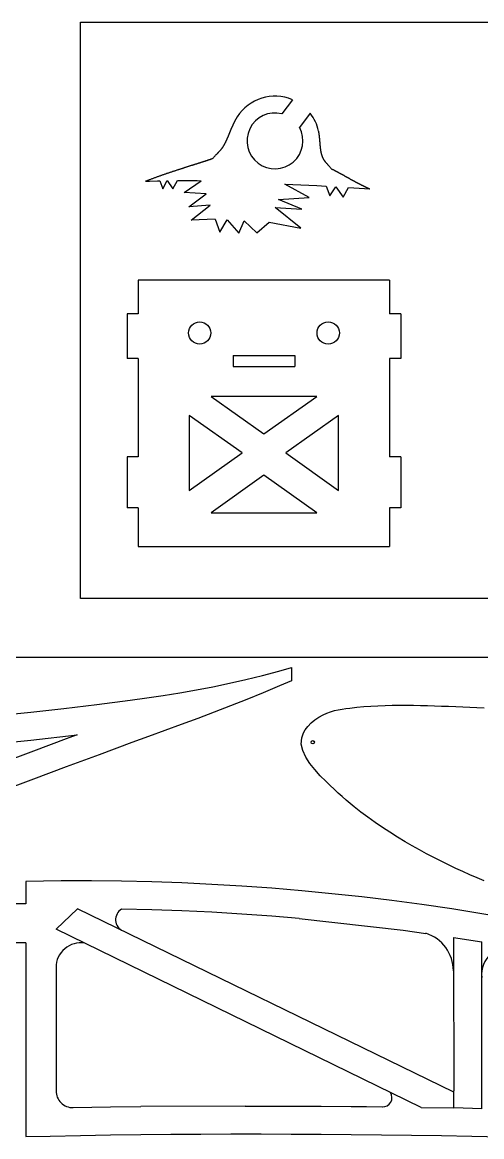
# Model space of a CAD drawing. Header units: inches. Extents: x 33 to 1703, y 106 to 883.
# Drawn here: x 395.2 to 477.4, y 639.7 to 839.1 of the extents above; entities that cross this region are included whole.
import ezdxf

# ---------------------------------------------------------------- set-up
doc = ezdxf.new("R2010")
doc.units = ezdxf.units.IN
doc.header["$MEASUREMENT"] = 0
doc.layers.add('7', color=7, linetype='Continuous')
doc.layers.add('LAYER01', color=7, linetype='Continuous')

msp = doc.modelspace()

# ---------------------------------------------------------------- linework, layer by layer
at = {"color": 2}
for p, q in [((443.53, 825.25), (441.61, 822.73)), ((446.7, 822.82), (444.78, 820.3)), ((419.82, 810.76), (420.33, 809.28)), ((419.82, 810.76), (420.33, 809.28)), ((420.33, 809.28), (421.11, 810.79)), ((420.33, 809.28), (421.11, 810.79)), ((421.11, 810.79), (422.12, 809.31)), ((421.11, 810.79), (422.12, 809.31)), ((422.12, 809.31), (422.94, 810.81)), ((422.12, 809.31), (422.94, 810.81)), ((424.13, 808.63), (427.21, 810.75)), ((424.13, 808.63), (427.21, 810.75)), ((446.52, 807.78), (442.17, 810.16)), ((446.52, 807.78), (442.17, 810.16)), ((449.56, 809.77), (450.23, 808.07)), ((449.56, 809.77), (450.23, 808.07)), ((450.23, 808.07), (451.31, 809.67)), ((450.23, 808.07), (451.31, 809.67)), ((451.31, 809.67), (452.6, 807.81)), ((451.31, 809.67), (452.6, 807.81)), ((428.07, 808.39), (424.13, 808.63)), ((425, 806.09), (428.07, 808.39)), ((425, 806.09), (428.07, 808.39)), ((441.02, 807.39), (446.52, 807.78)), ((441.02, 807.39), (446.52, 807.78)), ((452.6, 807.81), (453.58, 809.53)), ((452.6, 807.81), (453.58, 809.53)), ((428.8, 806.4), (425, 806.09)), ((428.8, 806.4), (425, 806.09)), ((425.42, 803.67), (428.8, 806.4)), ((425.42, 803.67), (428.8, 806.4)), ((445.06, 802.26), (440.42, 805.96)), ((440.42, 805.96), (445.2, 805.65)), ((445.06, 802.26), (440.42, 805.96)), ((440.42, 805.96), (445.2, 805.65)), ((445.2, 805.65), (441.02, 807.39)), ((445.2, 805.65), (441.02, 807.39)), ((429.72, 803.87), (425.42, 803.67)), ((429.72, 803.87), (425.42, 803.67)), ((429.72, 803.87), (430.56, 801.55)), ((429.72, 803.87), (430.56, 801.55)), ((430.56, 801.55), (431.82, 803.74)), ((430.56, 801.55), (431.82, 803.74)), ((431.82, 803.74), (433.94, 801.37)), ((433.94, 801.37), (434.91, 803.6)), ((434.91, 803.6), (437.14, 801.41)), ((437.14, 801.41), (439.34, 803.34)), ((439.34, 803.34), (445.06, 802.26)), ((439.34, 803.34), (445.06, 802.26))]:
    msp.add_line(p, q, dxfattribs=at)
at = {"color": 2, "true_color": 0xf1eb1f}
for p, q in [((460.93, 792.95), (415.93, 792.95)), ((415.93, 792.95), (415.93, 786.96)), ((460.93, 792.95), (460.93, 786.96)), ((413.93, 786.96), (413.93, 778.94)), ((413.93, 786.96), (413.93, 778.94)), ((415.93, 786.96), (413.93, 786.96)), ((462.93, 786.96), (460.93, 786.96)), ((462.93, 786.96), (462.93, 778.94)), ((415.93, 778.94), (413.93, 778.94)), ((415.93, 778.94), (415.93, 761.33)), ((432.93, 779.51), (443.93, 779.51)), ((432.93, 779.51), (432.93, 777.51)), ((443.93, 779.51), (443.93, 777.51)), ((462.93, 778.94), (460.93, 778.94)), ((460.93, 778.94), (460.93, 761.33)), ((432.93, 777.51), (443.93, 777.51)), ((413.93, 761.33), (413.93, 752.22)), ((413.93, 761.33), (413.93, 752.22)), ((415.93, 761.33), (413.93, 761.33)), ((462.93, 761.33), (460.93, 761.33)), ((462.93, 761.33), (462.93, 752.22)), ((415.93, 752.22), (413.93, 752.22)), ((415.93, 752.22), (415.93, 745.32)), ((462.93, 752.22), (460.93, 752.22)), ((460.93, 752.22), (460.93, 745.32)), ((415.93, 745.32), (460.93, 745.32))]:
    msp.add_line(p, q, dxfattribs=at)
msp.add_line((1034.3, 725.47), (34.3, 725.47))
at = {"color": 3}
for p, q in [((395.79, 685.37), (395.79, 681.37)), ((395.79, 681.37), (391.79, 681.37)), ((405.08, 680.48), (401.21, 676.81)), ((472.4, 647.65), (405.08, 680.48)), ((444.73, 678.73), (463.35, 676.68)), ((466.54, 644.95), (401.21, 676.81)), ((463.35, 676.68), (467.43, 676.09)), ((395.79, 674.37), (391.79, 674.37)), ((395.79, 674.37), (395.79, 639.76)), ((472.33, 675.37), (472.33, 672.58)), ((472.33, 675.35), (477.41, 674.56)), ((477.41, 644.7), (477.41, 674.56)), ((472.33, 672.58), (472.4, 647.92)), ((472.41, 644.86), (472.4, 647.92)), ((435.09, 645.19), (416.37, 645.09)), ((456.77, 645.08), (459.63, 645.05)), ((466.54, 644.95), (472.41, 644.86)), ((477.41, 644.7), (472.41, 644.86))]:
    msp.add_line(p, q, dxfattribs=at)
msp.add_lwpolyline([(405.62, 839.1), (582.92, 839.1), (582.92, 735.99), (405.62, 735.99)], close=True)
at = {"color": 2, "true_color": 0xf1eb1f}
for points in [[(428.97, 772.17), (438.43, 765.45), (447.9, 772.17), (428.97, 772.17)], [(425.07, 768.77), (425.07, 755.34), (434.53, 762.05), (425.07, 768.77)], [(451.8, 768.77), (442.33, 762.05), (451.8, 755.34), (451.8, 768.77)], [(438.43, 758.05), (428.97, 751.34), (447.9, 751.34), (438.43, 758.05)]]:
    msp.add_lwpolyline(points, dxfattribs=at)
at = {"color": 2}
for points in [[(429.24, 814.71, 0), (429.31, 814.79, 0), (429.39, 814.87, 0), (429.46, 814.95, 0), (429.53, 815.03, 0), (429.6, 815.1, 0), (429.66, 815.17, 0), (429.72, 815.23, 0), (429.78, 815.3, 0), (429.84, 815.36, 0), (429.9, 815.42, 0), (429.95, 815.47, 0), (430, 815.53, 0), (430.05, 815.58, 0), (430.1, 815.63, 0), (430.14, 815.68, 0), (430.18, 815.72, 0), (430.23, 815.76, 0), (430.27, 815.81, 0), (430.3, 815.85, 0), (430.34, 815.88, 0), (430.38, 815.92, 0), (430.41, 815.96, 0), (430.44, 815.99, 0), (430.47, 816.02, 0), (430.5, 816.06, 0), (430.53, 816.09, 0), (430.56, 816.12, 0), (430.59, 816.15, 0), (430.61, 816.17, 0), (430.64, 816.2, 0), (430.66, 816.23, 0), (430.69, 816.26, 0), (430.71, 816.28, 0), (430.73, 816.31, 0), (430.76, 816.33, 0), (430.78, 816.36, 0), (430.8, 816.39, 0), (430.82, 816.41, 0), (430.84, 816.44, 0), (430.86, 816.47, 0), (430.89, 816.49, 0), (430.91, 816.52, 0), (430.93, 816.55, 0), (430.95, 816.58, 0), (430.97, 816.61, 0), (430.99, 816.64, 0), (431.01, 816.66, 0), (431.03, 816.69, 0), (431.05, 816.72, 0), (431.07, 816.75, 0), (431.09, 816.78, 0), (431.11, 816.81, 0), (431.13, 816.84, 0), (431.15, 816.88, 0), (431.17, 816.91, 0), (431.19, 816.94, 0), (431.21, 816.97, 0), (431.23, 817, 0), (431.25, 817.03, 0), (431.26, 817.07, 0), (431.28, 817.1, 0), (431.3, 817.13, 0), (431.32, 817.17, 0), (431.34, 817.2, 0), (431.36, 817.23, 0), (431.38, 817.27, 0), (431.4, 817.3, 0), (431.41, 817.34, 0), (431.43, 817.37, 0), (431.45, 817.4, 0), (431.47, 817.44, 0), (431.49, 817.48, 0), (431.51, 817.51, 0), (431.52, 817.55, 0), (431.54, 817.58, 0), (431.56, 817.62, 0), (431.58, 817.65, 0), (431.59, 817.69, 0), (431.61, 817.73, 0), (431.63, 817.76, 0), (431.65, 817.8, 0), (431.67, 817.84, 0), (431.68, 817.88, 0), (431.7, 817.91, 0), (431.72, 817.95, 0), (431.73, 817.99, 0), (431.75, 818.03, 0), (431.77, 818.06, 0), (431.79, 818.1, 0), (431.8, 818.14, 0), (431.82, 818.18, 0), (431.84, 818.22, 0), (431.86, 818.26, 0), (431.87, 818.3, 0), (431.89, 818.34, 0), (431.91, 818.37, 0), (431.92, 818.41, 0), (431.94, 818.45, 0), (431.96, 818.49, 0), (431.97, 818.53, 0), (431.99, 818.57, 0), (432.01, 818.61, 0), (432.03, 818.65, 0), (432.04, 818.69, 0), (432.06, 818.73, 0), (432.08, 818.77, 0), (432.09, 818.81, 0), (432.11, 818.85, 0), (432.13, 818.89, 0), (432.14, 818.93, 0), (432.16, 818.97, 0), (432.18, 819.02, 0), (432.19, 819.06, 0), (432.21, 819.1, 0), (432.23, 819.14, 0), (432.24, 819.18, 0), (432.26, 819.22, 0), (432.28, 819.26, 0), (432.3, 819.3, 0), (432.31, 819.34, 0), (432.33, 819.38, 0), (432.35, 819.43, 0), (432.36, 819.47, 0), (432.38, 819.51, 0), (432.4, 819.55, 0), (432.41, 819.59, 0), (432.43, 819.63, 0), (432.45, 819.67, 0), (432.47, 819.72, 0), (432.48, 819.76, 0), (432.5, 819.8, 0), (432.52, 819.84, 0), (432.53, 819.88, 0), (432.55, 819.92, 0), (432.57, 819.96, 0), (432.59, 820.01, 0), (432.6, 820.05, 0), (432.62, 820.09, 0), (432.64, 820.13, 0), (432.66, 820.17, 0), (432.67, 820.21, 0), (432.69, 820.25, 0), (432.71, 820.29, 0), (432.73, 820.34, 0), (432.75, 820.38, 0), (432.76, 820.42, 0), (432.78, 820.46, 0), (432.8, 820.5, 0), (432.82, 820.54, 0), (432.84, 820.58, 0), (432.85, 820.62, 0), (432.87, 820.66, 0), (432.89, 820.7, 0), (432.91, 820.75, 0), (432.93, 820.79, 0), (432.95, 820.83, 0), (432.97, 820.87, 0), (432.98, 820.91, 0), (433, 820.95, 0), (433.02, 820.99, 0), (433.04, 821.03, 0), (433.06, 821.07, 0), (433.08, 821.11, 0), (433.1, 821.15, 0), (433.12, 821.19, 0), (433.14, 821.23, 0), (433.16, 821.26, 0), (433.18, 821.3, 0), (433.2, 821.34, 0), (433.22, 821.38, 0), (433.24, 821.42, 0), (433.26, 821.46, 0), (433.28, 821.5, 0), (433.3, 821.54, 0), (433.32, 821.58, 0), (433.34, 821.61, 0), (433.36, 821.65, 0), (433.38, 821.69, 0), (433.4, 821.73, 0), (433.42, 821.76, 0), (433.44, 821.8, 0), (433.46, 821.84, 0), (433.49, 821.88, 0), (433.51, 821.91, 0), (433.53, 821.95, 0), (433.55, 821.99, 0), (433.57, 822.02, 0), (433.59, 822.06, 0), (433.62, 822.09, 0), (433.64, 822.13, 0), (433.66, 822.17, 0)], [(450.47, 812.9, 0), (450.4, 812.98, 0), (450.33, 813.06, 0), (450.27, 813.14, 0), (450.21, 813.21, 0), (450.15, 813.28, 0), (450.09, 813.34, 0), (450.03, 813.41, 0), (449.98, 813.47, 0), (449.93, 813.53, 0), (449.88, 813.59, 0), (449.84, 813.64, 0), (449.79, 813.7, 0), (449.75, 813.75, 0), (449.71, 813.8, 0), (449.67, 813.84, 0), (449.63, 813.89, 0), (449.59, 813.93, 0), (449.56, 813.97, 0), (449.53, 814.01, 0), (449.5, 814.05, 0), (449.47, 814.09, 0), (449.44, 814.13, 0), (449.41, 814.16, 0), (449.38, 814.2, 0), (449.36, 814.23, 0), (449.34, 814.26, 0), (449.31, 814.29, 0), (449.29, 814.32, 0), (449.27, 814.35, 0), (449.25, 814.38, 0), (449.23, 814.41, 0), (449.21, 814.43, 0), (449.2, 814.46, 0), (449.18, 814.49, 0), (449.16, 814.51, 0), (449.15, 814.54, 0), (449.13, 814.57, 0), (449.12, 814.59, 0), (449.1, 814.62, 0), (449.09, 814.65, 0), (449.07, 814.67, 0), (449.06, 814.7, 0), (449.05, 814.73, 0), (449.03, 814.75, 0), (449.02, 814.78, 0), (449.01, 814.81, 0), (448.99, 814.84, 0), (448.98, 814.86, 0), (448.97, 814.89, 0), (448.96, 814.92, 0), (448.95, 814.95, 0), (448.93, 814.98, 0), (448.92, 815.01, 0), (448.91, 815.04, 0), (448.9, 815.06, 0), (448.89, 815.09, 0), (448.88, 815.12, 0), (448.87, 815.15, 0), (448.86, 815.18, 0), (448.85, 815.21, 0), (448.84, 815.24, 0), (448.83, 815.27, 0), (448.82, 815.3, 0), (448.81, 815.33, 0), (448.8, 815.36, 0), (448.79, 815.39, 0), (448.78, 815.43, 0), (448.78, 815.46, 0), (448.77, 815.49, 0), (448.76, 815.52, 0), (448.75, 815.55, 0), (448.74, 815.58, 0), (448.74, 815.61, 0), (448.73, 815.65, 0), (448.72, 815.68, 0), (448.71, 815.71, 0), (448.71, 815.74, 0), (448.7, 815.77, 0), (448.69, 815.81, 0), (448.69, 815.84, 0), (448.68, 815.87, 0), (448.67, 815.9, 0), (448.67, 815.94, 0), (448.66, 815.97, 0), (448.66, 816, 0), (448.65, 816.04, 0), (448.64, 816.07, 0), (448.64, 816.1, 0), (448.63, 816.14, 0), (448.63, 816.17, 0), (448.62, 816.2, 0), (448.62, 816.24, 0), (448.61, 816.27, 0), (448.61, 816.3, 0), (448.6, 816.34, 0), (448.6, 816.37, 0), (448.59, 816.41, 0), (448.59, 816.44, 0), (448.58, 816.47, 0), (448.58, 816.51, 0), (448.57, 816.54, 0), (448.57, 816.58, 0), (448.57, 816.61, 0), (448.56, 816.65, 0), (448.56, 816.68, 0), (448.55, 816.72, 0), (448.55, 816.75, 0), (448.55, 816.79, 0), (448.54, 816.82, 0), (448.54, 816.86, 0), (448.54, 816.89, 0), (448.53, 816.92, 0), (448.53, 816.96, 0), (448.52, 816.99, 0), (448.52, 817.03, 0), (448.52, 817.07, 0), (448.51, 817.1, 0), (448.51, 817.14, 0), (448.51, 817.17, 0), (448.5, 817.21, 0), (448.5, 817.24, 0), (448.5, 817.28, 0), (448.5, 817.31, 0), (448.49, 817.35, 0), (448.49, 817.38, 0), (448.49, 817.42, 0), (448.48, 817.45, 0), (448.48, 817.49, 0), (448.48, 817.52, 0), (448.47, 817.56, 0), (448.47, 817.59, 0), (448.47, 817.63, 0), (448.47, 817.66, 0), (448.46, 817.7, 0), (448.46, 817.74, 0), (448.46, 817.77, 0), (448.45, 817.81, 0), (448.45, 817.84, 0), (448.45, 817.88, 0), (448.45, 817.91, 0), (448.44, 817.95, 0), (448.44, 817.98, 0), (448.44, 818.02, 0), (448.43, 818.05, 0), (448.43, 818.09, 0), (448.43, 818.12, 0), (448.42, 818.16, 0), (448.42, 818.19, 0), (448.42, 818.23, 0), (448.41, 818.26, 0), (448.41, 818.3, 0), (448.41, 818.33, 0), (448.4, 818.37, 0), (448.4, 818.4, 0), (448.4, 818.44, 0), (448.39, 818.47, 0), (448.39, 818.51, 0), (448.39, 818.54, 0), (448.38, 818.58, 0), (448.38, 818.61, 0), (448.38, 818.65, 0), (448.37, 818.68, 0), (448.37, 818.71, 0), (448.36, 818.75, 0), (448.36, 818.78, 0), (448.36, 818.82, 0), (448.35, 818.85, 0), (448.35, 818.89, 0), (448.34, 818.92, 0), (448.34, 818.95, 0), (448.33, 818.99, 0), (448.33, 819.02, 0), (448.32, 819.05, 0), (448.32, 819.09, 0), (448.31, 819.12, 0), (448.31, 819.15, 0), (448.3, 819.19, 0), (448.3, 819.22, 0), (448.29, 819.25, 0), (448.29, 819.29, 0), (448.28, 819.32, 0), (448.27, 819.35, 0), (448.27, 819.38, 0), (448.26, 819.42, 0), (448.26, 819.45, 0), (448.25, 819.48, 0), (448.24, 819.51, 0), (448.24, 819.55, 0), (448.23, 819.58, 0), (448.22, 819.61, 0), (448.22, 819.64, 0)], [(429.24, 814.71, 0), (429.17, 814.68, 0), (429.11, 814.66, 0), (429.05, 814.64, 0), (428.98, 814.62, 0), (428.92, 814.59, 0), (428.85, 814.57, 0), (428.79, 814.55, 0), (428.72, 814.52, 0), (428.66, 814.5, 0), (428.59, 814.48, 0), (428.52, 814.46, 0), (428.45, 814.43, 0), (428.39, 814.41, 0), (428.32, 814.39, 0), (428.25, 814.36, 0), (428.18, 814.34, 0), (428.11, 814.32, 0), (428.03, 814.29, 0), (427.96, 814.27, 0), (427.89, 814.24, 0), (427.82, 814.22, 0), (427.74, 814.2, 0), (427.67, 814.17, 0), (427.6, 814.15, 0), (427.52, 814.12, 0), (427.44, 814.1, 0), (427.37, 814.07, 0), (427.29, 814.05, 0), (427.22, 814.03, 0), (427.14, 814, 0), (427.06, 813.98, 0), (426.98, 813.95, 0), (426.9, 813.92, 0), (426.82, 813.9, 0), (426.74, 813.87, 0), (426.66, 813.85, 0), (426.58, 813.82, 0), (426.5, 813.8, 0), (426.42, 813.77, 0), (426.33, 813.74, 0), (426.25, 813.72, 0), (426.17, 813.69, 0), (426.08, 813.66, 0), (426, 813.64, 0), (425.91, 813.61, 0), (425.83, 813.58, 0), (425.74, 813.56, 0), (425.65, 813.53, 0), (425.57, 813.5, 0), (425.48, 813.47, 0), (425.39, 813.45, 0), (425.3, 813.42, 0), (425.21, 813.39, 0), (425.12, 813.36, 0), (425.03, 813.33, 0), (424.94, 813.3, 0), (424.85, 813.27, 0), (424.76, 813.25, 0), (424.67, 813.22, 0), (424.57, 813.19, 0), (424.48, 813.16, 0), (424.39, 813.13, 0), (424.29, 813.1, 0), (424.2, 813.07, 0), (424.1, 813.04, 0), (424.01, 813.01, 0), (423.91, 812.97, 0), (423.81, 812.94, 0), (423.72, 812.91, 0), (423.62, 812.88, 0), (423.52, 812.85, 0), (423.42, 812.82, 0), (423.32, 812.78, 0), (423.22, 812.75, 0), (423.12, 812.72, 0), (423.02, 812.69, 0), (422.92, 812.65, 0), (422.82, 812.62, 0), (422.72, 812.59, 0), (422.61, 812.55, 0), (422.51, 812.52, 0), (422.41, 812.48, 0), (422.3, 812.45, 0), (422.2, 812.42, 0), (422.09, 812.38, 0), (421.99, 812.35, 0), (421.88, 812.31, 0), (421.77, 812.27, 0), (421.67, 812.24, 0), (421.56, 812.2, 0), (421.45, 812.17, 0), (421.34, 812.13, 0), (421.23, 812.09, 0), (421.12, 812.05, 0), (421.01, 812.02, 0), (420.9, 811.98, 0), (420.79, 811.94, 0), (420.68, 811.9, 0), (420.57, 811.86, 0), (420.46, 811.82, 0), (420.34, 811.79, 0), (420.23, 811.75, 0), (420.12, 811.71, 0), (420, 811.67, 0), (419.89, 811.63, 0), (419.77, 811.58, 0), (419.66, 811.54, 0), (419.54, 811.5, 0), (419.42, 811.46, 0), (419.31, 811.42, 0), (419.19, 811.38, 0), (419.07, 811.33, 0), (418.95, 811.29, 0), (418.83, 811.25, 0), (418.71, 811.2, 0), (418.59, 811.16, 0), (418.47, 811.12, 0), (418.35, 811.07, 0), (418.23, 811.03, 0), (418.11, 810.98, 0), (417.98, 810.94, 0), (417.86, 810.89, 0), (417.74, 810.84, 0), (417.61, 810.8, 0), (417.49, 810.75, 0), (417.37, 810.7, 0), (417.24, 810.66, 0)], [(450.47, 812.9, 0), (450.53, 812.88, 0), (450.58, 812.85, 0), (450.64, 812.82, 0), (450.69, 812.79, 0), (450.75, 812.77, 0), (450.8, 812.74, 0), (450.86, 812.71, 0), (450.91, 812.68, 0), (450.97, 812.65, 0), (451.02, 812.62, 0), (451.08, 812.59, 0), (451.13, 812.57, 0), (451.19, 812.54, 0), (451.24, 812.51, 0), (451.3, 812.48, 0), (451.36, 812.45, 0), (451.41, 812.42, 0), (451.47, 812.39, 0), (451.52, 812.36, 0), (451.58, 812.33, 0), (451.64, 812.3, 0), (451.69, 812.27, 0), (451.75, 812.24, 0), (451.8, 812.21, 0), (451.86, 812.18, 0), (451.92, 812.15, 0), (451.97, 812.12, 0), (452.03, 812.09, 0), (452.09, 812.06, 0), (452.14, 812.03, 0), (452.2, 812, 0), (452.25, 811.96, 0), (452.31, 811.93, 0), (452.37, 811.9, 0), (452.42, 811.87, 0), (452.48, 811.84, 0), (452.54, 811.81, 0), (452.59, 811.78, 0), (452.65, 811.75, 0), (452.71, 811.72, 0), (452.76, 811.69, 0), (452.82, 811.65, 0), (452.88, 811.62, 0), (452.93, 811.59, 0), (452.99, 811.56, 0), (453.05, 811.53, 0), (453.1, 811.5, 0), (453.16, 811.47, 0), (453.21, 811.44, 0), (453.27, 811.4, 0), (453.33, 811.37, 0), (453.38, 811.34, 0), (453.44, 811.31, 0), (453.5, 811.28, 0), (453.55, 811.25, 0), (453.61, 811.22, 0), (453.67, 811.19, 0), (453.72, 811.15, 0), (453.78, 811.12, 0), (453.83, 811.09, 0), (453.89, 811.06, 0), (453.95, 811.03, 0), (454, 811, 0), (454.06, 810.97, 0), (454.11, 810.94, 0), (454.17, 810.91, 0), (454.23, 810.88, 0), (454.28, 810.85, 0), (454.34, 810.82, 0), (454.39, 810.79, 0), (454.45, 810.75, 0), (454.5, 810.72, 0), (454.56, 810.69, 0), (454.61, 810.66, 0), (454.67, 810.63, 0), (454.72, 810.6, 0), (454.78, 810.57, 0), (454.83, 810.55, 0), (454.89, 810.52, 0), (454.94, 810.49, 0), (455, 810.46, 0), (455.05, 810.43, 0), (455.11, 810.4, 0), (455.16, 810.37, 0), (455.22, 810.34, 0), (455.27, 810.31, 0), (455.33, 810.28, 0), (455.38, 810.26, 0), (455.43, 810.23, 0), (455.49, 810.2, 0), (455.54, 810.17, 0), (455.59, 810.14, 0), (455.65, 810.12, 0), (455.7, 810.09, 0), (455.75, 810.06, 0), (455.81, 810.03, 0), (455.86, 810.01, 0), (455.91, 809.98, 0), (455.97, 809.95, 0), (456.02, 809.93, 0), (456.07, 809.9, 0), (456.12, 809.88, 0), (456.18, 809.85, 0), (456.23, 809.83, 0), (456.28, 809.8, 0), (456.33, 809.77, 0), (456.38, 809.75, 0), (456.44, 809.73, 0), (456.49, 809.7, 0), (456.54, 809.68, 0), (456.59, 809.65, 0), (456.64, 809.63, 0), (456.69, 809.61, 0), (456.74, 809.58, 0), (456.79, 809.56, 0), (456.84, 809.54, 0), (456.89, 809.51, 0), (456.94, 809.49, 0), (456.99, 809.47, 0), (457.04, 809.45, 0), (457.09, 809.43, 0), (457.14, 809.41, 0), (457.19, 809.38, 0), (457.24, 809.36, 0), (457.29, 809.34, 0), (457.34, 809.32, 0), (457.38, 809.3, 0)]]:
    msp.add_polyline3d(points, dxfattribs=at)
at = {"color": 3}
msp.add_circle((447.17, 710.29), 0.3, dxfattribs=at)
at = {"color": 2}
for radius, start, end in [(8, 67.1102, 147.5718), (5, 76.2107, 29.0548), (8, 12.7441, 38.1555)]:
    msp.add_arc((440.41, 817.88), radius, start, end, dxfattribs=at)
at = {"color": 3}
for centre, radius, start, end in [((414.09, 678.54), 2.21, 121.0644, 246.3934), ((465.27, 669.36), 7.07, 0.1857, 72.2355), ((405.59, 670), 4.38, 80.3702, 179.9846), ((482.39, 668.69), 5.01, 75.3352, 186.059), ((459.66, 646.71), 1.68, 268.3969, 32.2655)]:
    msp.add_arc(centre, radius, start, end, dxfattribs=at)
at = {"layer": '7', "color": 2, "linetype": 'Continuous'}
for points in [[(417.24, 810.66), (417.95, 810.69), (419.37, 810.75), (419.82, 810.76)], [(422.94, 810.81), (423.65, 810.81), (425.07, 810.8), (426.5, 810.77), (427.21, 810.75)], [(422.94, 810.81), (423.65, 810.81), (425.07, 810.8), (426.5, 810.77), (427.21, 810.75)], [(442.17, 810.16), (445.02, 810.02), (447.87, 809.87), (449.56, 809.77)], [(442.17, 810.16), (445.02, 810.02), (447.87, 809.87), (449.56, 809.77)], [(453.58, 809.53), (456.43, 809.36), (457.38, 809.3)]]:
    msp.add_lwpolyline(points, dxfattribs=at)
at = {"layer": '7', "color": 3, "linetype": 'Continuous'}
for points in [[(390.74, 715.08), (396.68, 715.66), (402.61, 716.31), (408.54, 717.02), (414.47, 717.8), (417.45, 718.23), (420.42, 718.67), (423.39, 719.15), (426.36, 719.67), (429.31, 720.22), (432.25, 720.83), (435.19, 721.49), (438.16, 722.22), (441.12, 723.01), (443.38, 723.68), (443.38, 723.68), (443.38, 721.28)], [(443.38, 721.28), (443.38, 721.28), (441.23, 720.35), (438.29, 719.13), (435.34, 717.93), (432.42, 716.78), (429.5, 715.65), (426.57, 714.54), (423.63, 713.45), (420.69, 712.37), (417.74, 711.29), (414.8, 710.21), (408.91, 708.05), (403.04, 705.87), (397.17, 703.67), (391.3, 701.47)], [(445.53, 711.97), (445.81, 712.48), (446.31, 713.13), (446.89, 713.74), (447.55, 714.29), (448.26, 714.78), (449, 715.2), (449.67, 715.5), (450.35, 715.75), (451.03, 715.95), (451.72, 716.1), (452.41, 716.22), (453.11, 716.33), (453.81, 716.41), (455.06, 716.54), (456.32, 716.65), (457.58, 716.74), (458.84, 716.8), (460.11, 716.85), (461.37, 716.89), (462.64, 716.9), (463.91, 716.9), (465.17, 716.89), (466.44, 716.87), (467.7, 716.84), (468.97, 716.8), (470.23, 716.76), (471.49, 716.71), (472.76, 716.66), (474.03, 716.61), (475.29, 716.56), (476.56, 716.51), (477.83, 716.45)], [(477.87, 685.5), (476.58, 686.03), (475.3, 686.58), (474.03, 687.14), (472.76, 687.72), (471.44, 688.34), (470.13, 688.98), (468.83, 689.64), (467.54, 690.33), (466.25, 691.03), (464.98, 691.75), (463.7, 692.49), (462.34, 693.32), (460.99, 694.18), (459.65, 695.05), (458.34, 695.95), (457.05, 696.87), (455.8, 697.8), (454.58, 698.75), (453.86, 699.34), (453.14, 699.94), (452.43, 700.56), (451.71, 701.2), (450.99, 701.86), (450.26, 702.56), (449.52, 703.29), (448.52, 704.3), (447.54, 705.38), (446.65, 706.5), (445.91, 707.64), (445.38, 708.8), (445.12, 709.96), (445.2, 711.1), (445.53, 711.97)], [(482.74, 678.69), (477.4, 679.61), (472.05, 680.46), (466.69, 681.24), (461.31, 681.95), (455.93, 682.6), (450.57, 683.18), (445.21, 683.69), (439.85, 684.15), (434.48, 684.53), (429.1, 684.86), (423.72, 685.12), (418.34, 685.31), (412.95, 685.43), (407.56, 685.49), (402.16, 685.48), (395.79, 685.37)], [(444.73, 678.73), (439.85, 679.15), (434.48, 679.53), (429.1, 679.86), (423.72, 680.12), (418.34, 680.31), (412.95, 680.43), (412.95, 680.43)], [(435.09, 645.19), (437.91, 645.19), (443.3, 645.17), (448.69, 645.14), (454.07, 645.1), (456.77, 645.08)], [(395.79, 639.76), (400.19, 639.83), (405.58, 639.93), (410.97, 640.02), (416.37, 640.09), (421.76, 640.14), (427.14, 640.17), (432.53, 640.19), (437.91, 640.19), (443.3, 640.17), (448.69, 640.14), (454.07, 640.1), (459.46, 640.05), (464.84, 639.98), (470.23, 639.9), (475.61, 639.81), (480.99, 639.7)]]:
    msp.add_lwpolyline(points, dxfattribs=at)
for points in [[(344.75, 691.84), (344.75, 705.36, -0.402806), (346.67, 707.36), (349.08, 707.45), (355.03, 707.71), (360.99, 707.99), (366.94, 708.31), (372.89, 708.68), (378.84, 709.09), (384.79, 709.56), (390.74, 710.08), (396.68, 710.66), (405.01, 711.6), (403.04, 710.87), (397.17, 708.67), (391.3, 706.47), (385.44, 704.26), (379.58, 702.05), (373.71, 699.85), (367.87, 697.65), (362.03, 695.48), (356.17, 693.33), (350.31, 691.22), (347.41, 690.21)], [(401.21, 670), (401.21, 647.91, 0.418829), (404.26, 644.91), (410.97, 645.02), (416.37, 645.09)]]:
    msp.add_lwpolyline(points, format="xyb", dxfattribs=at)
at = {"layer": 'LAYER01', "color": 2, "true_color": 0xf1eb1f}
for centre in [(426.93, 783.51), (449.93, 783.51)]:
    msp.add_circle(centre, 2, dxfattribs=at)

doc.saveas('drawing.dxf')
